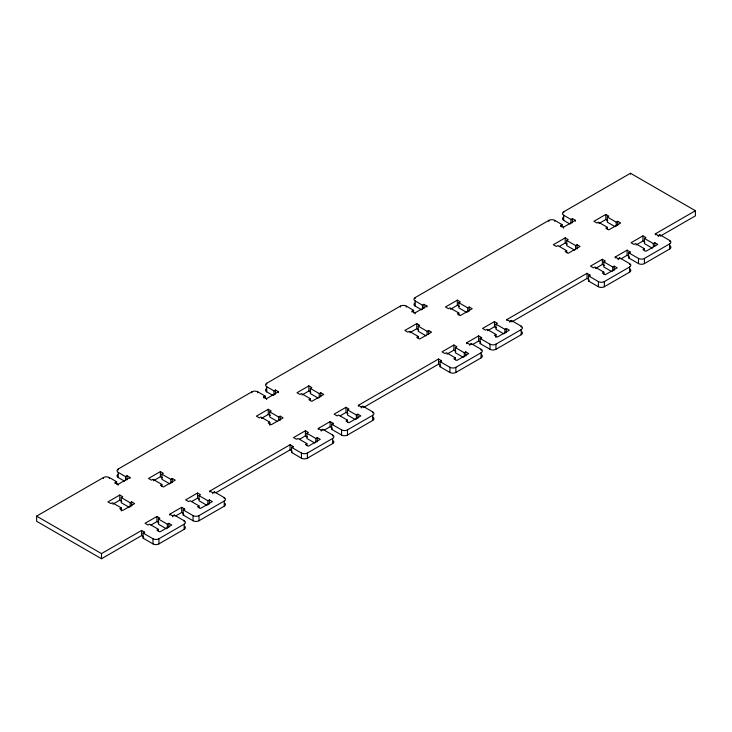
<?xml version="1.0" encoding="UTF-8"?>
<svg xmlns="http://www.w3.org/2000/svg" width="732" height="732" viewBox="0 0 732 732"><rect width="100%" height="100%" fill="white"/><g stroke="black" fill="none" stroke-linecap="round" stroke-linejoin="round"><path stroke-width="1.1" d="M143.079 536.464L141.596 535.604L101.501 558.745L36.6 521.276L36.6 516.133L103.413 477.557A4.2 2.425 0 0 1 109.352 477.557L116.617 481.748L116.617 484.319M118.264 469.953L118.264 468.983L251.89 391.84A4.2 2.425 0 0 1 257.829 391.84L265.085 396.03L265.085 398.601M266.732 384.227L266.732 383.266L400.358 306.113A4.2 2.425 0 0 1 406.297 306.113L413.562 310.313L413.562 312.884M415.209 298.51L415.209 297.549L548.835 220.396A4.2 2.425 0 0 1 554.774 220.396L562.039 224.587L562.039 227.158M563.686 212.792L563.686 211.823L630.499 173.255L695.4 210.725L695.4 215.867L660.319 236.116M115.125 483.568L115.125 482.608L116.617 481.748M118.264 468.983A4.2 2.425 0 0 0 118.264 472.414L125.52 476.605L127.002 475.754L129.976 477.465L129.976 478.426M263.602 397.851L263.602 396.89L265.085 396.03M266.732 383.266A4.2 2.425 0 0 0 266.732 386.697L273.997 390.888L275.479 390.028L278.453 391.748L278.453 392.709M412.079 312.134L412.079 311.164L413.562 310.313M415.209 297.549A4.2 2.425 0 0 0 415.209 300.971L422.474 305.171L423.956 304.311L426.921 306.022L426.921 306.992M560.547 226.408L560.547 225.447L562.039 224.587M563.686 211.823A4.2 2.425 0 0 0 563.686 215.254L570.942 219.444L572.424 218.594L575.398 220.305L575.398 221.265M115.125 482.608L118.099 484.319L129.976 477.465M263.602 396.89L266.576 398.601L278.453 391.748M412.079 311.164L415.044 312.884L426.921 306.022M560.547 225.447L563.521 227.158L575.398 220.305M129.198 507.313L121.283 502.747L121.283 497.595L122.766 496.744L119.792 495.024L107.915 501.887L110.889 503.598L112.371 502.747L121.283 507.889L121.283 510.973M169.797 483.87L161.882 479.304L161.882 474.162L163.364 473.302L160.4 471.591L148.523 478.444L151.487 480.155L152.97 479.304L161.882 484.447L161.882 486.506M277.675 421.595L269.751 417.02L269.751 411.878L271.243 411.018L268.269 409.307L256.392 416.169L259.357 417.88L260.848 417.02L269.751 422.163L269.751 425.255M318.274 398.153L310.359 393.578L310.359 388.436L311.841 387.585L308.867 385.865L296.991 392.727L299.964 394.438L301.447 393.578L310.359 398.73L310.359 400.779M426.143 335.869L418.228 331.303L418.228 326.161L419.711 325.301L416.746 323.59L404.869 330.443L407.834 332.163L409.316 331.303L418.228 336.445L418.228 338.504M466.751 312.436L458.827 307.861L458.827 302.719L460.309 301.858L457.344 300.147L445.468 307.001L448.432 308.721L449.924 307.861L458.827 313.003L458.827 315.062M574.62 250.152L566.705 245.577L566.705 240.435L568.188 239.584L565.214 237.863L553.337 244.726L556.311 246.437L557.793 245.577L566.705 250.728L566.705 252.778M615.219 226.71L607.304 222.144L607.304 217.001L608.786 216.141L605.822 214.43L593.936 221.284L596.909 222.995L598.392 222.144L607.304 227.286L607.304 229.345M112.865 504.174L119.792 500.176L121.777 501.31M153.464 480.732L160.4 476.733L162.376 477.877M261.342 418.448L268.269 414.449L270.245 415.593M301.941 395.015L308.867 391.007L310.853 392.151M409.81 332.731L416.746 328.732L418.722 329.876M450.418 309.288L457.344 305.29L459.321 306.433M559.275 246.437L565.214 243.006L567.199 244.149M598.886 223.571L605.822 219.573L607.798 220.716M121.283 507.889L119.792 508.74L122.766 510.46L134.642 503.598L131.678 501.887L130.186 502.747L121.283 497.595M161.882 484.447L160.4 485.307L163.364 487.018L175.241 480.155L172.276 478.444L170.794 479.304L161.882 474.162M269.751 422.163L268.269 423.023L271.243 424.734L283.119 417.88L280.146 416.169L278.663 417.02L269.751 411.878M310.359 398.73L308.867 399.581L311.841 401.301L323.718 394.438L320.744 392.727L319.262 393.578L310.359 388.436M418.228 336.445L416.746 337.306L419.711 339.017L431.587 332.163L428.623 330.443L427.14 331.303L418.228 326.161M458.827 313.003L457.344 313.863L460.309 315.574L472.195 308.721L469.221 307.001L467.739 307.861L458.827 302.719M566.705 250.728L565.214 251.579L568.188 253.299L580.064 246.437L577.091 244.726L575.608 245.577L566.705 240.435M607.304 227.286L605.822 228.137L608.786 229.857L620.663 222.995L617.698 221.284L616.207 222.144L607.304 217.001M166.338 528.751L158.423 524.176L158.423 519.034L159.905 518.174L156.932 516.463L145.055 523.316L148.029 525.036L149.511 524.176L158.423 529.318L158.423 531.377M206.918 505.318L199.003 500.743L199.003 495.601L200.486 494.741L197.521 493.029L185.644 499.883L188.609 501.603L190.091 500.743L199.003 505.885L199.003 507.944M314.815 443.025L306.891 438.459L306.891 433.307L308.382 432.456L305.409 430.736L293.532 437.599L296.497 439.31L297.988 438.459L306.891 443.601L306.891 445.651M355.395 419.592L347.48 415.026L347.48 409.883L348.963 409.023L345.989 407.312L334.112 414.166L337.086 415.886L338.568 415.026L347.48 420.168L347.48 422.227M463.283 357.308L455.368 352.733L455.368 347.59L456.85 346.73L453.886 345.019L442.009 351.872L444.974 353.593L446.456 352.733L455.368 357.875L455.368 359.934M503.872 333.874L495.948 329.299L495.948 324.157L497.44 323.306L494.466 321.586L482.589 328.448L485.554 330.159L487.045 329.299L495.948 334.451L495.948 337.534M611.76 271.581L603.845 267.015L603.845 261.873L605.327 261.013L602.354 259.302L590.477 266.155L593.451 267.866L594.933 267.015L603.845 272.158L603.845 274.216M652.34 248.157L644.425 243.582L644.425 238.44L645.908 237.58L642.943 235.869L631.057 242.722L634.031 244.442L635.513 243.582L644.425 248.724L644.425 250.783M36.6 516.133L101.501 553.602L141.596 530.462L144.561 532.173L144.561 533.143M150.993 525.036L156.932 521.605L158.917 522.749M169.806 515.136L169.806 514.175L181.682 507.313L184.647 509.033L184.647 509.994M191.583 501.603L197.521 498.172L199.497 499.316M209.892 491.996L209.892 491.026L290.064 444.745L293.038 446.456L293.038 447.417M299.47 439.31L305.409 435.879L307.385 437.022M318.274 429.419L318.274 428.458L330.15 421.595L333.124 423.306L333.124 424.276M340.051 415.886L345.989 412.455L347.975 413.598M358.369 406.269L358.369 405.308L438.541 359.019L441.506 360.739L441.506 361.7M446.95 354.16L453.886 350.161L455.862 351.305M466.751 343.701L466.751 342.732L478.627 335.878L481.601 337.589L481.601 338.55M487.539 330.736L494.466 326.728L496.442 327.872M506.837 320.552L506.837 319.591L587.018 273.301L589.983 275.012L589.983 275.982M595.427 268.443L602.354 264.444L604.339 265.588M615.228 257.975L615.228 257.014L627.104 250.152L630.069 251.872L630.069 252.833M636.007 245.01L642.943 241.011L644.919 242.155M655.314 234.835L655.314 233.865L695.4 210.725M184.857 526.427A4.2 2.425 0 0 1 184.153 529.318L158.917 543.894A4.2 2.425 0 0 1 152.979 543.894L143.079 538.176L143.079 533.033L144.561 532.173M169.806 514.175L172.77 515.886L174.262 515.035L184.153 520.745L184.153 521.715M225.127 503.497A4.2 2.425 0 0 1 224.239 506.178L199.003 520.745A4.2 2.425 0 0 1 193.065 520.745L183.165 515.035L183.165 509.884L184.647 509.033M209.892 491.026L212.856 492.746L214.348 491.886L224.239 497.604A4.2 2.425 0 0 1 224.239 501.027L224.239 506.178M333.518 440.92A4.2 2.425 0 0 1 332.63 443.601L307.385 458.168A4.2 2.425 0 0 1 301.447 458.168L291.556 452.458L291.556 447.316L293.038 446.456M318.274 428.458L321.247 430.169L322.73 429.309L332.63 435.028L332.63 435.988M372.972 417.185A4.2 2.425 0 0 1 372.716 420.452L347.48 435.028A4.2 2.425 0 0 1 341.542 435.028L331.642 429.309L331.642 424.167L333.124 423.306M358.369 405.308L361.334 407.019L362.816 406.168L372.716 411.878A4.2 2.425 0 0 1 372.716 415.309L372.716 420.452M481.354 354.608A4.2 2.425 0 0 1 481.107 357.875L455.862 372.451A4.2 2.425 0 0 1 449.924 372.451L440.024 366.732L440.024 361.59L441.506 360.739M466.751 342.732L469.724 344.452L471.207 343.592L481.107 349.301L481.107 350.271M521.449 331.468A4.2 2.425 0 0 1 521.193 334.734L495.948 349.301A4.2 2.425 0 0 1 490.01 349.301L480.11 343.592L480.11 338.449L481.601 337.589M506.837 319.591L509.811 321.302L511.293 320.442L521.193 326.161A4.2 2.425 0 0 1 521.193 329.592L521.193 334.734M629.831 268.891A4.2 2.425 0 0 1 629.575 272.158L604.339 286.734A4.2 2.425 0 0 1 598.401 286.734L588.501 281.015L588.501 275.873L589.983 275.012M615.228 257.014L618.192 258.725L619.675 257.874L629.575 263.584L629.575 264.545M670.155 245.925A4.2 2.425 0 0 1 669.661 249.008L644.425 263.584A4.2 2.425 0 0 1 638.487 263.584L628.587 257.874L628.587 252.723L630.069 251.872M655.314 233.865L658.278 235.585L659.77 234.725L669.661 240.444A4.2 2.425 0 0 1 669.661 243.866L669.661 249.008M175.744 515.886L181.682 512.464L183.348 513.425M215.83 492.746L290.064 449.887L291.739 450.848M324.212 430.169L330.15 426.738L332.008 427.808M363.31 407.596L438.541 364.161L440.207 365.131M472.689 344.452L478.627 341.021L480.485 342.091M511.787 321.879L587.018 278.444L588.867 279.514M621.166 258.725L627.104 255.294L629.145 256.475M143.079 538.176L143.82 537.746M158.423 529.318L156.932 530.178L159.905 531.889L171.782 525.036L168.817 523.316L167.326 524.176L158.423 519.034M183.165 515.035L183.906 514.605M199.003 505.885L197.521 506.745L200.486 508.456L212.362 501.603L209.398 499.883L207.915 500.743L199.003 495.601M291.556 452.458L292.297 452.028M306.891 443.601L305.409 444.452L308.382 446.172L320.259 439.31L317.285 437.599L315.803 438.459L306.891 433.307M331.642 429.309L332.383 428.879M347.48 420.168L345.989 421.028L348.963 422.739L360.839 415.886L357.866 414.166L356.383 415.026L347.48 409.883M440.024 366.732L440.765 366.311M455.368 357.875L453.886 358.735L456.85 360.446L468.727 353.593L465.762 351.872L464.28 352.733L455.368 347.59M480.11 343.592L480.86 343.162M495.948 334.451L494.466 335.302L497.44 337.022L509.316 330.159L506.343 328.448L504.86 329.299L495.948 324.157M588.501 281.015L589.242 280.585M603.845 272.158L602.354 273.018L605.327 274.729L617.204 267.866L614.23 266.155L612.748 267.015L603.845 261.873M628.587 257.874L629.328 257.444M644.425 248.724L642.943 249.585L645.908 251.296L657.784 244.442L654.82 242.722L653.328 243.582L644.425 238.44M143.079 533.033L152.979 538.752A4.2 2.425 0 0 0 158.917 538.752L184.153 524.176A4.2 2.425 0 0 0 184.153 520.745M183.165 509.884L193.065 515.602A4.2 2.425 0 0 0 199.003 515.602L224.239 501.027M291.556 447.316L301.447 453.026A4.2 2.425 0 0 0 307.385 453.026L332.63 438.459A4.2 2.425 0 0 0 332.63 435.028M331.642 424.167L341.542 429.885A4.2 2.425 0 0 0 347.48 429.885L372.716 415.309M440.024 361.59L449.924 367.308A4.2 2.425 0 0 0 455.862 367.308L481.107 352.733A4.2 2.425 0 0 0 481.107 349.301M480.11 338.449L490.01 344.159A4.2 2.425 0 0 0 495.948 344.159L521.193 329.592M588.501 275.873L598.401 281.582A4.2 2.425 0 0 0 604.339 281.582L629.575 267.015A4.2 2.425 0 0 0 629.575 263.584M628.587 252.723L638.487 258.442A4.2 2.425 0 0 0 644.425 258.442L669.661 243.866M563.283 217.239A4.2 2.425 0 0 0 563.686 220.396L570.036 224.065M414.687 303.057A4.2 2.425 0 0 0 415.209 306.122L421.559 309.782M266.109 388.875A4.2 2.425 0 0 0 266.732 391.84L273.091 395.509M117.532 474.702A4.2 2.425 0 0 0 118.264 477.557L124.614 481.226M669.661 240.444L669.661 241.404M659.77 234.725L659.77 235.686M658.278 235.585L658.278 236.546M654.82 242.722L654.82 245.815M653.328 243.582L653.328 246.666M644.425 258.442L644.425 263.584M642.943 235.869L642.943 241.011M638.487 258.442L638.487 263.584M630.499 173.255L630.499 174.216M629.575 267.015L629.575 272.158M627.104 250.152L627.104 255.294M619.675 257.874L619.675 258.835M618.192 258.725L618.192 259.695M617.698 221.284L617.698 225.401M616.207 222.144L616.207 226.252M614.23 266.155L614.23 270.273M612.748 267.015L612.748 271.124M605.822 214.43L605.822 219.573M604.339 281.582L604.339 286.734M602.354 259.302L602.354 264.444M598.401 281.582L598.401 286.734M587.018 273.301L587.018 278.444M577.091 244.726L577.091 248.834M575.608 245.577L575.608 249.694M572.424 218.594L572.424 222.766M570.942 219.444L570.942 223.626M565.214 237.863L565.214 243.006M563.686 215.254L563.686 220.396M563.521 227.158L563.521 228.128M554.774 220.396L554.774 221.366M548.835 220.396L548.835 221.366M521.193 326.161L521.193 327.122M511.293 320.442L511.293 321.412M509.811 321.302L509.811 322.263M506.343 328.448L506.343 332.557M504.86 329.299L504.86 333.417M495.948 344.159L495.948 349.301M494.466 321.586L494.466 326.728M490.01 344.159L490.01 349.301M481.107 352.733L481.107 357.875M478.627 335.878L478.627 341.021M471.207 343.592L471.207 344.552M469.724 344.452L469.724 345.413M469.221 307.001L469.221 311.118M467.739 307.861L467.739 311.978M465.762 351.872L465.762 355.99M464.28 352.733L464.28 356.85M457.344 300.147L457.344 305.29M455.862 367.308L455.862 372.451M453.886 345.019L453.886 350.161M449.924 367.308L449.924 372.451M438.541 359.019L438.541 364.161M428.623 330.443L428.623 334.561M427.14 331.303L427.14 334.387M423.956 304.311L423.956 308.492M422.474 305.171L422.474 309.343M416.746 323.59L416.746 328.732M415.209 300.971L415.209 306.122M415.044 312.884L415.044 313.845M406.297 306.113L406.297 307.083M400.358 306.113L400.358 307.083M372.716 411.878L372.716 412.848M362.816 406.168L362.816 407.129M361.334 407.019L361.334 407.989M357.866 414.166L357.866 418.283M356.383 415.026L356.383 419.143M347.48 429.885L347.48 435.028M345.989 407.312L345.989 412.455M341.542 429.885L341.542 435.028M332.63 438.459L332.63 443.601M330.15 421.595L330.15 426.738M322.73 429.309L322.73 430.279M321.247 430.169L321.247 431.13M320.744 392.727L320.744 396.836M319.262 393.578L319.262 397.696M317.285 437.599L317.285 441.716M315.803 438.459L315.803 442.567M308.867 385.865L308.867 391.007M307.385 453.026L307.385 458.168M305.409 430.736L305.409 435.879M301.447 453.026L301.447 458.168M290.064 444.745L290.064 449.887M280.146 416.169L280.146 420.278M278.663 417.02L278.663 420.104M275.479 390.028L275.479 394.209M273.997 390.888L273.997 395.07M268.269 409.307L268.269 414.449M266.732 386.697L266.732 391.84M266.576 398.601L266.576 399.562M257.829 391.84L257.829 392.8M251.89 391.84L251.89 392.8M224.239 497.604L224.239 498.565M214.348 491.886L214.348 492.856M212.856 492.746L212.856 493.707M209.398 499.883L209.398 504M207.915 500.743L207.915 504.86M199.003 515.602L199.003 520.745M197.521 493.029L197.521 498.172M193.065 515.602L193.065 520.745M184.153 524.176L184.153 529.318M181.682 507.313L181.682 512.464M174.262 515.035L174.262 515.996M172.77 515.886L172.77 516.856M172.276 478.444L172.276 482.562M170.794 479.304L170.794 483.413M168.817 523.316L168.817 527.433M167.326 524.176L167.326 528.294M160.4 471.591L160.4 476.733M158.917 538.752L158.917 543.894M156.932 516.463L156.932 521.605M152.979 538.752L152.979 543.894M141.596 530.462L141.596 535.604M131.678 501.887L131.678 506.004M130.186 502.747L130.186 506.855M127.002 475.754L127.002 479.927M125.52 476.605L125.52 480.467M119.792 495.024L119.792 500.176M118.264 472.414L118.264 477.557M118.099 484.319L118.099 485.289M109.352 477.557L109.352 478.527M103.413 477.557L103.413 478.527M101.501 553.602L101.501 558.745"/></g></svg>
